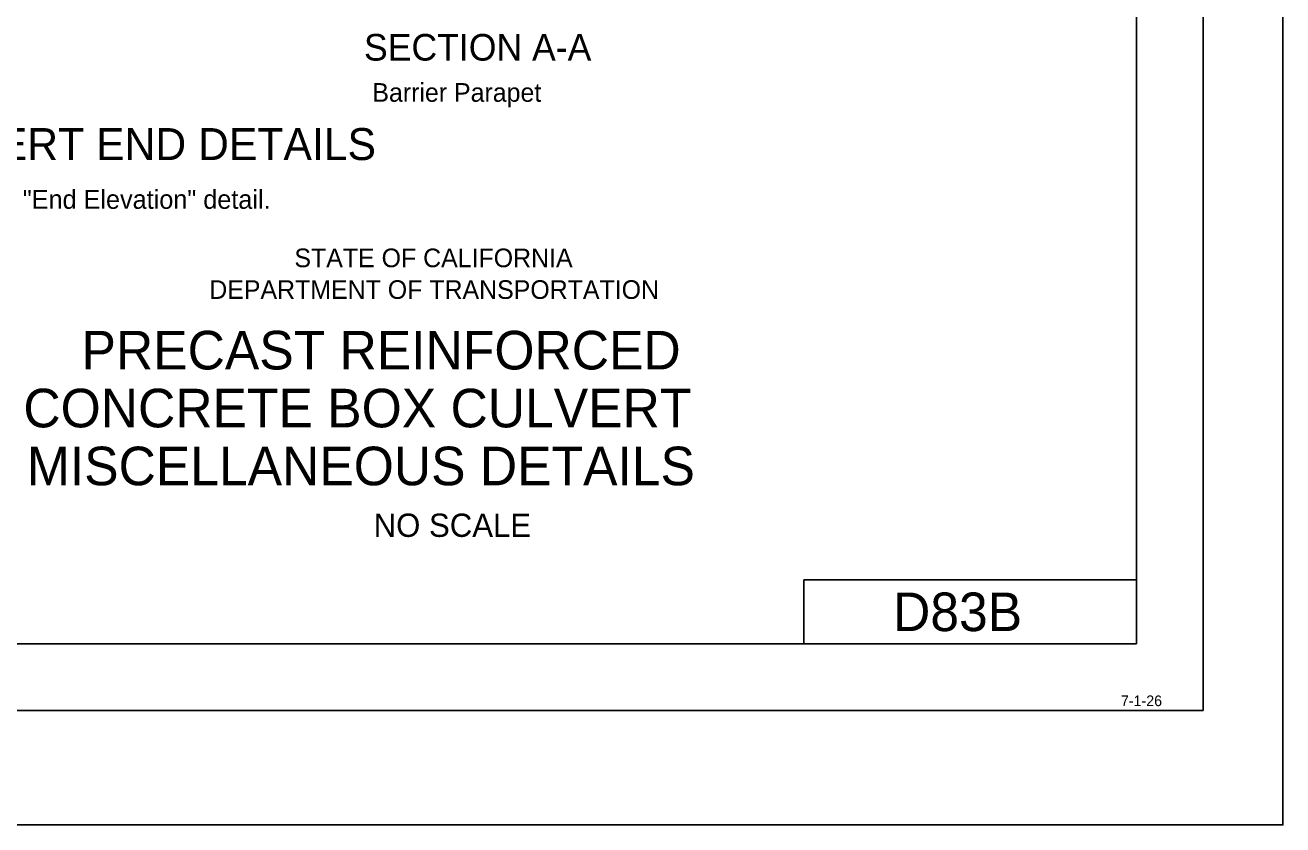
# Model space of a CAD drawing. Extents: x -894 to 866, y -472 to 714.
# Drawn here: x 393.3 to 866, y -472.4 to -172.1 of the extents above; entities that cross this region are included whole.
import ezdxf

# ---------------------------------------------------------------- set-up
doc = ezdxf.new("R2010")
doc.units = 0
for name, color, linetype in [('border_INSIDE-BORDER-anno', 7, 'Continuous'), ('border_PLOTTING-ELEMENTS', 7, 'Continuous'), ('border_rw_22x34_Cut_Lines', 7, 'Continuous'), ('border_SHEET', 7, 'Continuous'), ('border_WITHIN-BORDER-anno', 7, 'Continuous'), ('df_CULV-BOX-anno', 7, 'Continuous')]:
    doc.layers.add(name, color=color, linetype=linetype)

msp = doc.modelspace()

# ---------------------------------------------------------------- linework, layer by layer
at = {"layer": 'border_PLOTTING-ELEMENTS'}
for points in [[(-894.04, -472.44), (865.96, -472.44), (865.96, 713.56), (-894.04, 713.56)], [(-864.04, 670.56), (835.96, 670.56), (835.96, -429.44), (-864.04, -429.44)]]:
    msp.add_lwpolyline(points, close=True, dxfattribs=at)
at = {"layer": 'border_rw_22x34_Cut_Lines'}
msp.add_lwpolyline([(-864.04, 670.56), (835.96, 670.56), (835.96, -429.44), (-864.04, -429.44)], close=True, dxfattribs=at)
at = {"layer": 'border_SHEET'}
for p, q in [((810.96, 645.56), (810.96, -404.44)), ((685.93, -404.44), (685.93, -380.44)), ((685.93, -380.44), (810.93, -380.44)), ((810.96, -404.44), (-814.04, -404.44))]:
    msp.add_line(p, q, dxfattribs=at)

# ---------------------------------------------------------------- texts
at = {"layer": 'border_INSIDE-BORDER-anno'}
for s, height, p in [('STATE OF CALIFORNIA', 7, (494.52, -263.02)), ('DEPARTMENT OF TRANSPORTATION', 7, (462.52, -274.92)), ('PRECAST REINFORCED', 14.5, (414.52, -301.42)), ('CONCRETE BOX CULVERT', 14.5, (392.66, -323.17)), ('MISCELLANEOUS DETAILS', 14.5, (393.97, -344.92)), ('NO SCALE', 8.75, (524.3, -364.3))]:
    msp.add_text(s, height=height, dxfattribs=at).set_placement(p)
at = {"layer": 'border_WITHIN-BORDER-anno'}
for s, height, p in [('D83B', 14.5, (719.49, -399.69)), ('7-1-26', 4, (805.11, -427.86))]:
    msp.add_text(s, height=height, dxfattribs=at).set_placement(p)
at = {"layer": 'df_CULV-BOX-anno'}
for s, height, p in [('SECTION A-A', 10, (520.66, -185.43)), ('Barrier Parapet', 7, (523.81, -200.89)), ('TYPICAL CULVERT END DETAILS', 12, (269.27, -222.78)), ('For wall and invert reinforcement not shown, see "End Elevation" detail.', 7.0866, (185.44, -241.09))]:
    msp.add_text(s, height=height, dxfattribs=at).set_placement(p)

doc.saveas('drawing.dxf')
